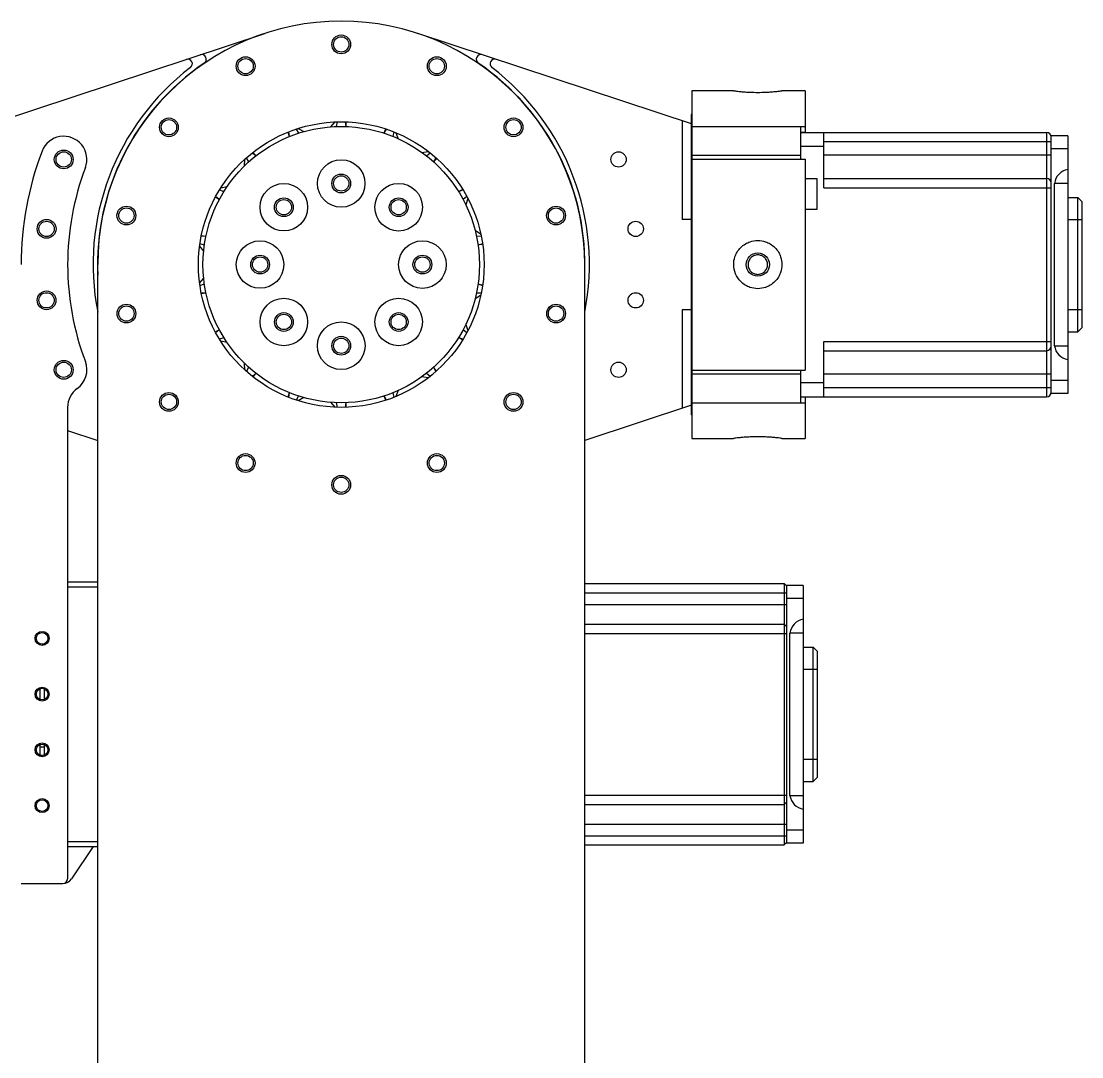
# Model space of a CAD drawing. Header units: millimetres. Extents: x -898 to -44, y -703 to 190.
# Drawn here: x -326.5 to -97.9, y -33 to 190.4 of the extents above; entities that cross this region are included whole.
import ezdxf

# ---------------------------------------------------------------- set-up
doc = ezdxf.new("R2010")
doc.units = ezdxf.units.MM

msp = doc.modelspace()

# ---------------------------------------------------------------- linework, layer by layer
at = {"color": 7, "linetype": 'Continuous', "lineweight": 25}
for p, q in [((-333.05, 168.22), (-274.02, 187.73)), ((-182.05, 168.22), (-241.07, 187.73)), ((-172.95, 175.38), (-182, 175.38)), ((-182, 175.38), (-182, 100.38)), ((-157.5, 175.38), (-162.55, 175.38)), ((-157.5, 175.38), (-157.5, 166.43)), ((-182.05, 105.48), (-182.05, 170.28)), ((-267.29, 167.09), (-266.78, 166.21)), ((-258.56, 167.66), (-258.39, 168.66)), ((-256.71, 168.66), (-256.54, 167.66)), ((-248.31, 166.21), (-247.81, 167.09)), ((-184.05, 168.88), (-184.05, 147.64)), ((-182, 167.7), (-157.5, 167.7)), ((-158.5, 160.62), (-158.5, 167.7)), ((-268.68, 165.48), (-268.99, 166.47)), ((-268.68, 165.52), (-268.87, 166.52)), ((-246.23, 166.52), (-246.41, 165.52)), ((-158.5, 166.43), (-157.5, 166.43)), ((-158.5, 166.38), (-105.5, 166.38)), ((-153.5, 154.45), (-153.5, 166.38)), ((-105.5, 166.38), (-105.5, 109.38)), ((-104.5, 110.08), (-104.5, 165.68)), ((-100.9, 165.68), (-104.5, 165.68)), ((-100.9, 165.68), (-100.9, 110.08)), ((-153.5, 163.38), (-158.5, 163.38)), ((-104.5, 164.38), (-153.5, 164.38)), ((-100.9, 162.88), (-104.5, 162.88)), ((-277.46, 160.04), (-277.98, 160.92)), ((-276.69, 162), (-275.92, 161.34)), ((-239.18, 161.34), (-238.41, 162)), ((-237.12, 160.92), (-237.63, 160.04)), ((-182, 161.45), (-158.5, 161.45)), ((-182, 160.62), (-157.5, 160.62)), ((-157.5, 160.62), (-157.5, 115.14)), ((-104.5, 161.45), (-153.5, 161.45)), ((-157.5, 156.45), (-155, 156.45)), ((-155, 156.45), (-155, 149.75)), ((-153.5, 156.45), (-105.5, 156.45)), ((-283.79, 154), (-282.83, 153.64)), ((-232.26, 153.64), (-231.31, 154)), ((-153.5, 154.45), (-104.5, 154.45)), ((-103.78, 120.38), (-103.78, 155.38)), ((-100.9, 155.38), (-103.78, 155.38)), ((-283.84, 151.89), (-284.63, 152.54)), ((-230.47, 152.54), (-231.25, 151.89)), ((-100.9, 152.38), (-98.78, 152.38)), ((-98.78, 123.38), (-98.78, 152.38)), ((-98.78, 152.38), (-97.9, 151.49)), ((-97.9, 151.49), (-97.9, 124.26)), ((-155, 149.75), (-157.5, 149.75)), ((-182.05, 147.64), (-184.05, 147.64)), ((-100.9, 147.58), (-97.9, 147.58)), ((-287.72, 144.05), (-286.7, 144.04)), ((-228.4, 144.04), (-227.38, 144.05)), ((-287.05, 142.05), (-288.01, 142.39)), ((-227.09, 142.39), (-228.05, 142.05)), ((-310.05, -512.12), (-310.05, 137.88)), ((-205.05, -512.12), (-205.05, 137.88)), ((-288.01, 133.36), (-287.05, 133.7)), ((-228.05, 133.7), (-227.09, 133.36)), ((-286.7, 131.71), (-287.72, 131.7)), ((-227.38, 131.7), (-228.4, 131.71)), ((-182.05, 128.12), (-184.05, 128.12)), ((-184.05, 128.12), (-184.05, 106.88)), ((-100.9, 128.18), (-97.9, 128.18)), ((-284.63, 123.21), (-283.84, 123.86)), ((-231.25, 123.86), (-230.47, 123.21)), ((-97.9, 124.26), (-98.78, 123.38)), ((-282.83, 122.11), (-283.79, 121.76)), ((-231.31, 121.76), (-232.26, 122.11)), ((-153.5, 121.31), (-104.5, 121.31)), ((-153.5, 109.38), (-153.5, 121.31)), ((-100.9, 123.38), (-98.78, 123.38)), ((-153.5, 119.31), (-105.5, 119.31)), ((-103.78, 120.38), (-100.9, 120.38)), ((-277.98, 114.84), (-277.46, 115.72)), ((-275.92, 114.42), (-276.69, 113.75)), ((-238.41, 113.75), (-239.18, 114.42)), ((-237.65, 115.75), (-237.12, 114.84)), ((-182, 115.14), (-157.5, 115.14)), ((-158.5, 108.06), (-158.5, 115.14)), ((-182, 114.31), (-158.5, 114.31)), ((-153.5, 112.38), (-158.5, 112.38)), ((-153.5, 114.31), (-104.5, 114.31)), ((-100.9, 112.88), (-104.5, 112.88)), ((-268.99, 109.29), (-268.68, 110.28)), ((-268.87, 109.24), (-268.68, 110.24)), ((-246.41, 110.24), (-246.23, 109.24)), ((-153.5, 111.38), (-104.5, 111.38)), ((-100.9, 110.08), (-104.5, 110.08)), ((-266.78, 109.55), (-267.29, 108.66)), ((-258.39, 107.09), (-258.56, 108.1)), ((-256.54, 108.1), (-256.71, 107.09)), ((-247.81, 108.66), (-248.31, 109.55)), ((-182.05, 107.54), (-205.05, 99.94)), ((-182, 108.06), (-157.5, 108.06)), ((-158.5, 109.38), (-105.5, 109.38)), ((-158.5, 109.33), (-157.5, 109.33)), ((-157.5, 109.33), (-157.5, 100.38)), ((-316.54, 107.08), (-316.54, 5.4)), ((-316.54, 102.08), (-310.05, 99.94)), ((-182, 100.38), (-172.95, 100.38)), ((-162.55, 100.38), (-157.5, 100.38)), ((-310.05, 69.39), (-316.54, 69.39)), ((-205.05, 69.09), (-162.04, 69.09)), ((-162.04, 69.09), (-162.04, 12.69)), ((-161.54, 68.59), (-162.04, 69.09)), ((-161.54, 68.69), (-161.54, 13.09)), ((-157.94, 68.69), (-161.54, 68.69)), ((-157.94, 68.69), (-157.94, 13.09)), ((-316.54, 68.39), (-310.05, 68.39)), ((-205.05, 67.09), (-161.54, 67.09)), ((-205.05, 64.59), (-161.54, 64.59)), ((-157.94, 65.89), (-161.54, 65.89)), ((-205.05, 60.34), (-162.04, 60.34)), ((-161.54, 59.84), (-162.04, 60.34)), ((-205.05, 58.34), (-161.54, 58.34)), ((-160.82, 23.39), (-160.82, 58.39)), ((-157.94, 58.39), (-160.82, 58.39)), ((-157.94, 55.39), (-155.82, 55.39)), ((-155.82, 26.39), (-155.82, 55.39)), ((-155.82, 55.39), (-154.94, 54.5)), ((-154.94, 54.5), (-154.94, 27.27)), ((-157.94, 50.59), (-154.94, 50.59)), ((-322.54, 46.38), (-322.54, 44.09)), ((-321.54, 44.09), (-321.54, 46.4)), ((-322.54, 34.35), (-322.54, 32.07)), ((-322.54, 33.89), (-321.54, 33.89)), ((-321.54, 32), (-321.54, 34.19)), ((-157.94, 31.19), (-154.94, 31.19)), ((-157.94, 26.39), (-155.82, 26.39)), ((-154.94, 27.27), (-155.82, 26.39)), ((-205.05, 23.44), (-161.54, 23.44)), ((-160.82, 23.39), (-157.94, 23.39)), ((-205.05, 21.44), (-162.04, 21.44)), ((-161.54, 21.94), (-162.04, 21.44)), ((-205.05, 17.19), (-161.54, 17.19)), ((-205.05, 14.69), (-161.54, 14.69)), ((-157.94, 15.89), (-161.54, 15.89)), ((-310.05, 13.39), (-316.54, 13.39)), ((-316.54, 12.39), (-310.05, 12.39)), ((-311.02, 12.39), (-315.67, 5.4)), ((-205.05, 12.69), (-162.04, 12.69)), ((-161.54, 13.19), (-162.04, 12.69)), ((-157.94, 13.09), (-161.54, 13.09)), ((-326.54, 4.4), (-317.54, 4.4))]:
    msp.add_line(p, q, dxfattribs=at)
at = {"color": 7, "linetype": 'Continuous', "lineweight": 25, "flags": 128}
for points in [[(-266.82, 167.24), (-266.81, 167.24), (-265.58, 166.57)], [(-259.81, 167.59), (-258.88, 168.64), (-258.88, 168.64)], [(-256.57, 168.66), (-256.54, 167.7), (-256.53, 167.62)], [(-248.33, 166.17), (-248.2, 166.44), (-247.94, 167.14)], [(-245.78, 166.33), (-245.77, 166.32), (-245.26, 165.02)], [(-278.38, 159.18), (-278.34, 160.58), (-278.34, 160.59)], [(-276.59, 162.08), (-276.27, 161.68), (-275.89, 161.31)], [(-240.19, 162.09), (-238.8, 162.3), (-238.79, 162.3)], [(-237.02, 160.83), (-237.63, 160.05), (-237.65, 160.01)], [(-283.53, 154.41), (-283.52, 154.41), (-282.15, 154.69)], [(-232.3, 153.63), (-232, 153.76), (-231.38, 154.11)], [(-283.81, 151.87), (-284.67, 152.41), (-284.69, 152.42)], [(-230.24, 152.11), (-230.24, 152.1), (-230.69, 150.77)], [(-287.69, 144.18), (-287.23, 144.09), (-286.66, 144.04)], [(-228.68, 145.27), (-227.49, 144.53), (-227.48, 144.53)], [(-287.2, 140.81), (-288.07, 141.9), (-288.08, 141.91)], [(-227.07, 142.26), (-227.31, 142.23), (-228.08, 142.04)], [(-288.08, 133.84), (-288.07, 133.85), (-287.2, 134.95)], [(-228.08, 133.72), (-227.31, 133.52), (-227.07, 133.49)], [(-286.66, 131.71), (-287.23, 131.67), (-287.69, 131.57)], [(-227.48, 131.23), (-227.49, 131.22), (-228.68, 130.49)], [(-284.69, 123.33), (-284.67, 123.34), (-283.81, 123.89)], [(-230.69, 124.98), (-230.24, 123.66), (-230.24, 123.65)], [(-282.15, 121.06), (-283.52, 121.34), (-283.53, 121.34)], [(-231.38, 121.64), (-232, 122), (-232.3, 122.13)], [(-278.34, 115.16), (-278.34, 115.17), (-278.38, 116.57)], [(-275.89, 114.44), (-276.27, 114.07), (-276.59, 113.67)], [(-237.65, 115.75), (-237.63, 115.71), (-237.02, 114.93)], [(-238.79, 113.45), (-238.8, 113.46), (-240.19, 113.66)], [(-245.26, 110.73), (-245.77, 109.43), (-245.78, 109.42)], [(-265.58, 109.19), (-266.81, 108.52), (-266.82, 108.51)], [(-258.88, 107.11), (-258.88, 107.12), (-259.81, 108.17)], [(-256.53, 108.14), (-256.54, 108.06), (-256.57, 107.1)], [(-247.94, 108.62), (-248.2, 109.32), (-248.33, 109.58)]]:
    msp.add_lwpolyline(points, dxfattribs=at)
at = {"color": 7, "linetype": 'Continuous', "lineweight": 25}
for centre, radius in [((-257.55, 185.38), 2.03), ((-257.55, 185.38), 1.65), ((-278.16, 180.67), 2.03), ((-278.16, 180.67), 1.65), ((-236.94, 180.67), 2.03), ((-236.94, 180.67), 1.65), ((-294.69, 167.49), 2.02), ((-220.41, 167.49), 2.02), ((-294.69, 167.49), 1.65), ((-257.55, 137.88), 30.8), ((-257.55, 137.88), 29.8), ((-220.41, 167.49), 1.65), ((-317.38, 160.56), 2.03), ((-317.38, 160.56), 1.65), ((-257.55, 155.38), 5.12), ((-197.76, 160.56), 1.65), ((-257.55, 155.38), 2.03), ((-257.55, 155.38), 1.65), ((-269.92, 150.25), 5.12), ((-245.17, 150.25), 5.13), ((-269.92, 150.25), 2.03), ((-269.92, 150.25), 1.65), ((-245.17, 150.25), 2.02), ((-245.17, 150.25), 1.65), ((-303.86, 148.45), 2.03), ((-303.86, 148.45), 1.65), ((-211.24, 148.45), 2.03), ((-211.24, 148.45), 1.65), ((-321.07, 145.59), 2.03), ((-321.07, 145.59), 1.65), ((-194.07, 145.59), 1.65), ((-275.05, 137.88), 5.12), ((-240.05, 137.88), 5.13), ((-275.05, 137.88), 2.02), ((-275.05, 137.88), 1.65), ((-240.05, 137.88), 2.03), ((-240.05, 137.88), 1.65), ((-167.75, 137.88), 2.51), ((-321.07, 130.17), 2.02), ((-321.07, 130.17), 1.65), ((-269.92, 125.5), 5.13), ((-245.17, 125.5), 5.12), ((-194.07, 130.17), 1.65), ((-303.86, 127.31), 2.02), ((-303.86, 127.31), 1.65), ((-211.24, 127.31), 2.02), ((-211.24, 127.31), 1.65), ((-269.92, 125.5), 2.02), ((-269.92, 125.5), 1.65), ((-245.17, 125.5), 2.02), ((-245.17, 125.5), 1.65), ((-257.55, 120.38), 5.13), ((-257.55, 120.38), 2.03), ((-257.55, 120.38), 1.65), ((-317.38, 115.19), 2.03), ((-317.38, 115.19), 1.65), ((-197.76, 115.19), 1.65), ((-294.69, 108.26), 2.02), ((-294.69, 108.26), 1.65), ((-220.41, 108.26), 2.02), ((-220.41, 108.26), 1.65), ((-278.16, 95.08), 2.03), ((-278.16, 95.08), 1.65), ((-236.94, 95.08), 2.03), ((-236.94, 95.08), 1.65), ((-257.55, 90.38), 2.03), ((-257.55, 90.38), 1.65), ((-322.04, 57.26), 1.51), ((-322.04, 57.26), 1.25), ((-322.04, 45.23), 1.51), ((-322.04, 45.23), 1.25), ((-322.04, 33.21), 1.51), ((-322.04, 33.21), 1.25), ((-322.04, 21.18), 1.51), ((-322.04, 21.18), 1.25)]:
    msp.add_circle(centre, radius, dxfattribs=at)
for centre, radius, start, end in [((-257.55, 137.88), 52.5, 0, 180), ((-287.64, 182.17), 1, 304.1947, 108.2899), ((-227.45, 182.17), 1, 71.7101, 235.8053), ((-257.55, 137.88), 52.55, 124.1947, 182.4996), ((-290.64, 181.18), 1, 307.3889, 108.2899), ((-257.55, 137.88), 52.55, 357.5004, 55.8053), ((-224.46, 181.18), 1, 71.7101, 232.6111), ((-257.55, 137.88), 53.5, 127.3889, 191.0953), ((-257.55, 137.88), 53.5, 348.9047, 52.6111), ((-181.95, 170.28), 0.1, 120, 180), ((-317.38, 160.56), 5, 339.2308, 159.2308), ((-105.5, 165.38), 1, 360, 90), ((-257.57, 137.88), 68.97, 159.2308, 180), ((-257.57, 137.88), 58.97, 159.2308, 200.7692), ((-100.35, 154.94), 3.46, 99.1519, 172.7806), ((-105.5, 155.45), 1, 360, 90), ((-105.5, 120.31), 1, 270, 0), ((-100.35, 120.81), 3.46, 187.2194, 260.8481), ((-317.38, 115.19), 5, 305.7551, 20.7692), ((-311.54, 107.08), 5, 125.7551, 180), ((-105.5, 110.38), 1, 270, 0), ((-181.95, 105.48), 0.1, 180, 240), ((-157.39, 57.95), 3.46, 99.1519, 172.7806), ((-157.39, 23.82), 3.46, 187.2194, 260.8481), ((-317.54, 5.4), 1, 270, 360), ((-317.54, 6.65), 2.25, 270, 326.3169)]:
    msp.add_arc(centre, radius, start, end, dxfattribs=at)
for points, knots in [([(-172.95, 175.38), (-172.87, 175.37), (-172.72, 175.34), (-171.66, 175.21), (-170.51, 175.12), (-169.27, 175.04), (-168.32, 175.03), (-167.75, 175.02)], [0, 0, 0, 0, 0.248812, 0.498692, 0.653997, 0.789439, 1, 1, 1, 1]), ([(-167.75, 175.02), (-167.18, 175.03), (-166.24, 175.05), (-165, 175.12), (-164.04, 175.2), (-163.27, 175.28), (-162.73, 175.34), (-162.46, 175.39), (-162.55, 175.38), (-162.55, 175.38)], [0, 0, 0, 0, 0.209127, 0.344462, 0.500062, 0.656418, 0.791922, 0.999638, 1, 1, 1, 1]), ([(-167.75, 132.68), (-167.18, 132.73), (-166.24, 132.82), (-165, 133.42), (-164.03, 134.16), (-163.28, 135.13), (-162.71, 136.37), (-162.45, 137.88), (-162.7, 139.38), (-163.28, 140.62), (-164.03, 141.59), (-165, 142.35), (-166.24, 142.92), (-167.75, 143.17), (-169.25, 142.92), (-170.49, 142.35), (-171.46, 141.6), (-172.21, 140.63), (-172.79, 139.39), (-173.06, 137.77), (-172.68, 135.84), (-171.67, 134.32), (-170.5, 133.42), (-169.27, 132.82), (-168.32, 132.73), (-167.75, 132.68)], [0, 0, 0, 0, 0.052303, 0.086151, 0.125067, 0.164172, 0.198061, 0.250012, 0.302214, 0.336092, 0.375094, 0.414238, 0.448158, 0.500142, 0.552046, 0.585954, 0.625104, 0.664072, 0.697935, 0.750166, 0.812434, 0.874827, 0.913606, 0.947425, 1, 1, 1, 1]), ([(-167.75, 139.98), (-167.47, 139.94), (-166.93, 139.88), (-166.22, 139.4), (-165.76, 138.7), (-165.59, 137.88), (-165.76, 137.06), (-166.22, 136.35), (-166.92, 135.89), (-167.75, 135.72), (-168.57, 135.89), (-169.27, 136.35), (-169.73, 137.05), (-169.91, 137.88), (-169.74, 138.7), (-169.27, 139.4), (-168.57, 139.88), (-168.02, 139.94), (-167.75, 139.98)], [0, 0, 0, 0, 0.062493, 0.125014, 0.187493, 0.249919, 0.312395, 0.374936, 0.437471, 0.499942, 0.562372, 0.624852, 0.687371, 0.749852, 0.812333, 0.874882, 0.93747, 1, 1, 1, 1]), ([(-162.55, 100.38), (-162.6, 100.39), (-162.69, 100.41), (-163.28, 100.48), (-164.03, 100.56), (-165, 100.64), (-166.24, 100.71), (-167.75, 100.76), (-169.25, 100.71), (-170.49, 100.64), (-171.46, 100.56), (-172.22, 100.48), (-172.76, 100.42), (-173.06, 100.36), (-172.95, 100.38), (-172.95, 100.38)], [0, 0, 0, 0, 0.10418, 0.171909, 0.24988, 0.328137, 0.395949, 0.499874, 0.603639, 0.671427, 0.749695, 0.827599, 0.895298, 0.999716, 1, 1, 1, 1]), ([(-322.04, 56.01), (-321.94, 56.02), (-321.72, 56.03), (-321.43, 56.16), (-321.24, 56.28), (-321.17, 56.37), (-321.16, 56.38)], [0, 0, 0, 0, 0.294337, 0.640677, 0.957956, 1, 1, 1, 1]), ([(-322.04, 31.96), (-322.17, 31.96), (-322.35, 31.97), (-322.5, 32.06), (-322.54, 32.08)], [0, 0, 0, 0, 0.753484, 1, 1, 1, 1])]:
    msp.add_open_spline(points, degree=3, knots=knots, dxfattribs=at)

doc.saveas('drawing.dxf')
